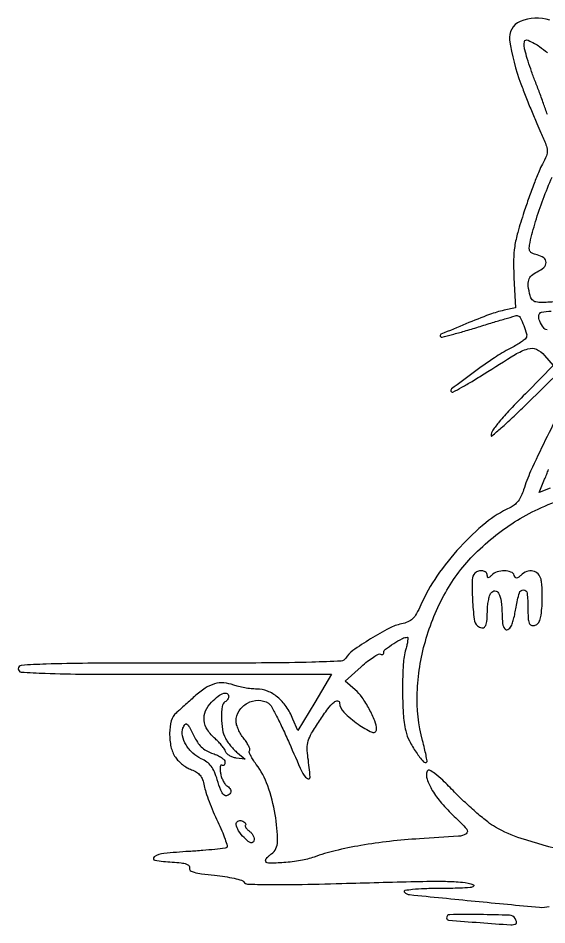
# Model space of a CAD drawing. Extents: x 0 to 434, y 12 to 280.
# Drawn here: x 0 to 143.1, y 22.2 to 267.4 of the extents above; entities that cross this region are included whole.
import ezdxf

# ---------------------------------------------------------------- set-up
doc = ezdxf.new("R2010")
doc.units = 0

msp = doc.modelspace()

# ---------------------------------------------------------------- linework, layer by layer
for points in [[(143.919198, 266.909195, 0.17741), (135.897898, 266.530014, 0.341597), (133.048949, 261.484912, 0.053892), (136.082935, 249.699401, 0.003715), (137.431872, 246.191106, 0.002966), (138.936557, 242.428618, 0.002998), (140.371177, 238.961849, 0.00757), (141.468167, 236.461852, -0.010066), (142.883215, 233.192756, -0.084258), (143.233764, 231.627019, -0.112774), (142.988837, 230.220952, -0.023925), (141.911731, 227.961852, 0.025413), (140.997393, 226.02936, 0.006069), (139.682024, 222.726294, 0.006222), (138.262879, 218.890945, 0.006119), (136.931378, 215, 0.009955), (135.241984, 209.491222, 0.031495), (134.420257, 205.722694, 0.035331), (134.127222, 202.116847, 0.015204), (134.223534, 197.289625), (134.637309, 189.07925), (131.568655, 188.433208, 0.037393), (127.634392, 187.292304, 0.008697), (121.225651, 184.774133, 0.002772), (114.468085, 181.9383, 0.531244), (114.34809, 181.318577, 0.26144), (114.750978, 181.205352, 0.003009), (117.548875, 181.900384, 0.008213), (120.816846, 182.790509, 0.005152), (124.610122, 183.933454, -0.001705), (128.415513, 185.108723, -0.002609), (131.723531, 186.099202, -0.000901), (134.584159, 186.933892, -0.070643), (135.049728, 187, -0.277783), (135.873163, 186.504274, -0.028067), (136.869334, 184.337147, -0.029638), (137.615597, 182.050764, -0.205264), (137.444856, 180.910774, -0.094458), (137.012858, 180.43949, -0.014026), (135.953208, 179.694998, -0.015373), (134.63451, 178.879837, -0.012694), (133.182151, 178.091055, 0.030062), (128.950122, 175.59861, 0.010674), (123.205538, 171.55184, 0.003401), (117.341966, 167.16922, 0.454855), (117.287843, 166.378824, 0.328609), (117.690572, 166.317788, 0.004218), (120.08562, 167.60455, 0.010223), (122.893323, 169.219188, 0.006288), (126.135031, 171.228668, -0.005131), (134.536387, 176.463476, -0.062288), (137.993997, 178.018133, -0.181119), (140.27743, 177.88046, -0.110102), (142.476561, 176.250299), (144.857704, 173.5), (137.947499, 166.5, 0.00451), (133.118164, 161.518842, 0.016908), (130.222978, 158.264703, 0.023543), (128.491481, 155.968975, 0.142221), (128.031803, 154.56578, 0.652736), (128.279768, 154.446539, 0.003972), (130.780387, 156.623453, 0.008265), (133.816489, 159.400027, 0.004582), (137.433343, 162.882509), (146.866685, 172.133457)], [(143.277068, 241.377487, 0.002733), (142.208739, 244.388897, 0.002711), (141.001127, 247.678787, 0.003206), (139.822458, 250.776031, -0.008477), (138.741779, 253.708407, -0.010189), (137.829097, 256.502125, -0.009005), (137.153423, 258.875286, -0.064933), (137, 260.051711, -0.036642), (137.083204, 261.185532, -0.316064), (137.413425, 261.533831, -0.161806), (138.049392, 261.456467, -0.010326), (139.75, 260.608528, -0.036347), (141.162369, 259.731192, -0.00933), (143.307812, 258.109775, -0.009451)], [(145.986206, 190.7669, -0.006734), (141.862967, 190.527648, -0.065225), (140.121073, 190.677423, -0.167181), (139.183555, 191.248791, -0.107897), (138.593869, 192.389259, -0.031879), (138.082467, 194.931654, -0.106148), (138.212348, 196.620847, -0.140587), (138.987214, 197.836195, -0.074221), (140.5, 198.818046, 0.076907), (142.305333, 200.003526, 0.212924), (142.906598, 201.362088, 0.241551), (142.272826, 202.588592, 0.093755), (140.486575, 203.414013, -0.041045), (139.168952, 203.862314, -0.162229), (138.540421, 204.426666, -0.1508), (138.35085, 205.281846, -0.033993), (138.574846, 206.772421, -0.01993), (140.056277, 212.409846, -0.01488), (142.118392, 218.497851, -0.014873), (144.540519, 224.456446, -0.019827)], [(143.169151, 183.174293, -0.212359), (142.188629, 183.750237, -0.048457), (141.201771, 185.456506, -0.135622), (140.946964, 187.056526, -0.322115), (141.712426, 187.903459, -0.052537), (144.259141, 188.178718, -0.002028)], [(146.912504, 161.51008, 0.007182), (142.710152, 153.286588, 0.00758), (138.740832, 144.918244, 0.034174), (136.838527, 139.855389, -0.040174), (136.201645, 138.220162, -0.050907), (135.349868, 136.841522, -0.055621), (134.312053, 135.76326, -0.067288), (133.122383, 135.019036, 0.066084), (126.57456, 130.944709, 0.034916), (119.615848, 124.352056, 0.034243), (113.383692, 116.552288, 0.047338), (109.004542, 108.743173, -0.022875), (107.835268, 106.396223, -0.071991), (106.770753, 105.000828, -0.091544), (105.508093, 104.150295, -0.053272), (103.759324, 103.602112, 0.071753), (100.49336, 102.444676, 0.016766), (95.43063, 99.56359, 0.014843), (90.587551, 96.38651, 0.106896), (88.70031, 94.350692, -0.251696), (87.421533, 93.57878, -0.004941), (79.523087, 93.262232, -0.006451), (67.295279, 93.051011, -0.001093), (43.95031, 93, 0.000904), (18.873243, 92.95465, 0.007625), (7.575052, 92.741468, 0.008121), (0.844047, 92.402219, 0.394839), (0, 91.5, 0.393858), (0.838594, 90.600555, 0.008663), (7.320647, 90.258839, 0.007896), (18.234203, 90.04545, 0.000939), (42.423884, 90), (84.847768, 90), (80.277331, 82.395908), (75.706893, 74.791816), (74.403766, 77.891043, 0.051938), (72.55871, 81.253922, 0.06851), (70.197423, 83.827545, 0.077312), (67.486612, 85.442464, 0.096033), (64.610554, 86, -0.024952), (63.075474, 86.076654, -0.016836), (61.337084, 86.310041, -0.016986), (59.667144, 86.650459, -0.032075), (58.354133, 87.055459, 0.071015), (55.681685, 87.657362, 0.090373), (53.171426, 87.404176, 0.076713), (50.61222, 86.218357, 0.037549), (47.770166, 84.003082, -0.001047), (46.389829, 82.755156, -0.000925), (44.946549, 81.460631, -0.000929), (43.641877, 80.299131, -0.002832), (42.75, 79.517073, 0.15335), (41.471579, 77.442377, 0.058204), (41.020088, 74.03244, 0.056517), (41.376475, 70.390748, 0.092657), (42.565984, 67.53964, 0.051727), (43.36946, 66.552934, 0.031889), (44.495781, 65.564521, 0.031766), (45.748133, 64.720534, 0.048555), (46.936464, 64.171993, -0.054363), (48.29906, 63.523758, -0.086981), (49.259994, 62.670369, -0.080629), (49.919611, 61.491596, -0.040865), (50.370424, 59.84717, 0.033231), (50.811455, 58.136554, 0.010048), (51.7035, 55.605586, 0.010018), (52.820495, 52.800758, 0.010741), (54.024628, 50.108017, -0.009454), (55.145236, 47.619266, -0.014841), (56.003294, 45.436123, -0.008877), (56.61966, 43.619221, -0.280719), (56.513004, 43.17967, -0.167856), (56.038849, 42.948995, -0.003188), (53.273565, 42.63294, -0.007373), (50.00933, 42.329549, -0.004824), (46.23832, 42.071653, 0.011512), (39.476043, 41.518233, 0.115378), (36.816047, 40.59396, 0.690037), (36.995077, 39.716992, 0.025923), (41.699237, 39.199501, -0.013069), (44.154985, 38.993057, -0.054668), (45.600295, 38.671024, -0.13164), (46.29036, 38.208753, -0.278157), (46.399139, 37.597756, 0.338326), (46.589517, 36.950506, 0.087176), (47.631448, 36.436431, 0.038969), (49.668525, 36.009624, 0.00899), (53.157102, 35.622016, -0.013474), (55.987733, 35.281793, -0.018973), (58.486666, 34.815418, -0.015464), (60.486212, 34.297658, -0.185309), (61.109199, 33.823313, 0.249864), (62.067968, 33.264742, 0.005673), (67.535744, 33.119956, 0.008468), (75.330842, 33.134049, 0.002302), (87.651999, 33.421762, -0.000836), (107.559983, 33.945047, -0.008826), (115.69202, 34.001607, -0.021399), (120.293216, 33.755256, -0.071515), (123.22278, 33.041231, -0.609352), (123.259885, 32.649349, -0.115102), (122.358262, 32.32892, -0.022125), (119.545565, 32.137271, -0.0045), (114.55, 32.063386, 0.006426), (110.026939, 31.979062, 0.016899), (106.790539, 31.767463, 0.02), (104.673426, 31.471105, 0.608774), (104.55, 31.069301, 0.170277), (105.970963, 30.404126, 0.00068), (123.756544, 28.635109, 0.001134), (141.100729, 26.973524, 0.093361), (143.769209, 27.222256, -0.101523)], [(144.027157, 140.316352), (141.054314, 139.19423), (142.527157, 142.719239, 0.004099), (143.09144, 144.101505, 0.005866), (143.567352, 145.337114, 0.003346)], [(148.154815, 42.162263, -0.01363), (136.195154, 45.579369, -0.054498), (129.23257, 48.642427, -0.035074), (127.134483, 50.057737, -0.011104), (124.209934, 52.450804, -0.011027), (121.057976, 55.271788, -0.012041), (118.126795, 58.149403, 0.007983), (114.934231, 61.334922, 0.029754), (112.780635, 63.181652, 0.056131), (111.373236, 64.019948, 0.431498), (110.737753, 63.758978, 0.176914), (110.703194, 61.626413, 0.051501), (112.115657, 58.601946, 0.042484), (114.619015, 55.130308, 0.027286), (118.057349, 51.543126, -0.021882), (121.421635, 48.108245, -0.462222), (121.252103, 46.857134, -0.125807), (119.172602, 46.168309, -0.002836), (108.622161, 45.493222, 0.013517), (100.573279, 44.805322, 0.014687), (92.794601, 43.695946, 0.015744), (85.789436, 42.257533, 0.027678), (80.124273, 40.570991, -0.043493), (76.468894, 39.607344, -0.025003), (71.943285, 39.057826, -0.016638), (67.742966, 38.899973, -0.415471), (67, 39.639757, -0.149565), (67.097638, 39.958861, -0.03141), (67.458146, 40.426591, -0.030323), (67.962571, 40.936405, -0.024683), (68.559646, 41.419956, 0.241372), (70.220365, 44.724076, 0.040036), (69.574851, 52.043047, 0.042464), (67.557557, 59.849714, 0.077759), (64.454274, 65.626579, -0.019158), (63.588238, 66.866085, -0.029791), (62.949688, 68.002386, -0.029732), (62.566156, 68.92762, -0.287261), (62.65725, 69.323917, 0.277019), (62.752742, 69.705989, 0.036708), (62.43936, 70.516474, 0.034005), (61.882646, 71.510998, 0.022057), (61.114004, 72.582196, -0.03246), (60.304908, 73.760751, -0.028993), (59.620989, 75.078451, -0.030147), (59.146611, 76.336809, -0.075199), (59, 77.306118, -0.143774), (59.817569, 80.090583, -0.124441), (62.048314, 82.177104, -0.124633), (64.999687, 82.950891, -0.144452), (67.783636, 82.154882, -0.125299), (68.465518, 81.4318, -0.006891), (69.951667, 78.665589, -0.01033), (71.623108, 75.279774, -0.007343), (73.361612, 71.420195, 0.005123), (76.807861, 63.677722, 0.118656), (78.287793, 61.791316, 0.655204), (79.060366, 62.204085, 0.017228), (78.465419, 67.382034, -0.033573), (78.250324, 70.007966, -0.07861), (78.528903, 71.952597, -0.059022), (79.451424, 74.034619, -0.012783), (81.547074, 77.373048, -0.013345), (83.847351, 80.644577, -0.051109), (85.527575, 82.478704, -0.2041), (86.496243, 82.804409, -0.38024), (87.029313, 82.25, 0.19304), (88.147479, 79.749168, 0.036553), (92.058003, 76.482834, 0.049218), (95.801441, 74.317315, 0.545293), (97, 75.089536, 0.096054), (96.56008, 77.358375, 0.027793), (95.037899, 80.60337, 0.028706), (93.10369, 83.746994, 0.065668), (91.230666, 85.797793), (88.5, 88.095585), (92.865013, 92.035727, -0.015916), (94.601821, 93.505928, -0.024215), (96.207769, 94.657786, -0.021132), (97.550183, 95.447085, -0.266783), (98.115013, 95.428918, 0.09384), (98.452684, 95.299328, 0.172131), (98.740035, 95.346176, 0.17352), (98.932076, 95.563093, 0.095546), (99, 95.915303, -0.238558), (99.419912, 96.745322, -0.016159), (101.670162, 98.290613, -0.020481), (104.016946, 99.660862, -0.122489), (105.380534, 100, -0.431677), (105.525251, 99.846444, -0.019681), (105.446187, 99.047252, -0.022476), (105.252571, 98.000553, -0.012862), (104.930194, 96.756602, 0.055609), (104.242101, 92.704248, 0.014389), (104.054285, 86.073447, 0.015037), (104.260102, 79.334315, 0.041878), (104.940345, 74.653345, 0.061509), (105.915659, 71.988755, 0.031143), (107.743486, 68.911712, 0.02535), (109.693744, 66.34077, 0.439555), (110.633779, 66.300446, 0.246992), (110.713984, 66.558712, 0.003952), (110.41408, 68.109031, 0.009343), (110.010211, 69.934998, 0.005933), (109.475038, 72.046503, -0.074742), (108.034935, 84.980235, -0.059087), (110.229481, 98.901375, -0.058624), (115.651822, 112.036449, -0.070696), (123.721182, 122.656132, -0.027408), (129.303636, 127.602535, -0.031606), (135.144316, 131.659253, -0.030394), (141.646172, 135.069904, -0.022251), (149.222539, 138.077058, 0.010703)]]:
    msp.add_lwpolyline(points, format="xyb")
for points in [[(123.666667, 117.333333, 0.195625), (122.908722, 115.535756, 0.015045), (123.001959, 110.18673, 0.015065), (123.416895, 104.853393, 0.194991), (124.342009, 103.131121, 0.117228), (125.524083, 102.546444, 0.304378), (126.369269, 102.869401, 0.129541), (126.875462, 104.225646, 0.023829), (127.015313, 106.916667, -0.024271), (127.093638, 108.398576, -0.02323), (127.315379, 109.888021, -0.023895), (127.634769, 111.181829, -0.072904), (128.015313, 112, -0.257573), (129.071259, 112.55742, -0.275581), (130.056106, 111.945046, -0.087827), (130.761929, 109.67527, -0.030679), (130.984687, 106.25, 0.031069), (131.153042, 103.691998, 0.132442), (131.731648, 102.289134, 0.365462), (132.55324, 102.109297, 0.133776), (133.490506, 102.984639, 0.065899), (133.767657, 103.601994, 0.009963), (134.130242, 104.909907, 0.011024), (134.495529, 106.480899, 0.009333), (134.813784, 108.156059, -0.027102), (135.68794, 112.005946, -0.347879), (136.809025, 112.812683, -0.368815), (137.782567, 111.901213, -0.027917), (138, 108.010009, 0.010322), (138.058579, 105.172758, 0.076824), (138.318731, 103.853069, 0.208254), (138.860844, 103.281118, 0.148374), (139.75, 103.18567, 0.145098), (140.600931, 103.624192, 0.108655), (141.191025, 104.504937, 0.061134), (141.576143, 106.002386, 0.016572), (141.812295, 108.442724, 0.01298), (141.889139, 110.498081, 0.012138), (141.862082, 112.601223, 0.01221), (141.747118, 114.46643, 0.040003), (141.543243, 115.683729, 0.127538), (140.735102, 117.164389, 0.157509), (139.366182, 117.921193, 0.141531), (137.695305, 117.772737, 0.096919), (136.075, 116.75, -0.026382), (135.3676, 116.149887, -0.164145), (134.923333, 116, -0.247772), (134.586056, 116.178067, -0.062037), (134.291667, 116.75, 0.221675), (133.394177, 117.643295, 0.084841), (131.61719, 117.962035, 0.076985), (129.650473, 117.673923, 0.12217), (128.2, 116.8, -0.018208), (127.578624, 116.222304, -0.180052), (127.25, 116.1, -0.354955), (127.056215, 116.257401, -0.051663), (127, 116.8, 0.221461), (126.650837, 117.549655, 0.13592), (125.748038, 117.962429, 0.111164), (124.607685, 117.890763, 0.125964)], [(57, 84.059017, -0.089642), (56.926698, 83.653442, -0.053229), (56.70625, 83.2129, -0.051032), (56.382515, 82.806203, -0.06081), (56, 82.5, 0.225948), (55.20669, 81.269892, 0.035084), (55.033478, 78.297955, 0.038583), (55.319401, 75.095626, 0.076789), (56.11704, 72.684259, 0.035148), (56.698096, 71.721465, 0.019398), (57.532506, 70.62852, 0.019259), (58.468707, 69.581041, 0.029195), (59.36704, 68.753255), (61.5, 67.00651), (59.052803, 67.344846, -0.049872), (58.084577, 67.578756, -0.052145), (57.197156, 67.997516, -0.057859), (56.515446, 68.527346, -0.124636), (56.172196, 69.091591, 0.072946), (55.85053, 69.767527, 0.022769), (55.18234, 70.67378, 0.022218), (54.333918, 71.630858, 0.022817), (53.411093, 72.5, -0.071969), (51.278374, 74.945011, -0.117593), (50.366869, 77.52604, -0.128378), (50.752592, 80.078459, -0.0953), (52.358768, 82.449677, -0.029965), (54.166845, 84.053119, -0.083141), (55.653363, 84.864579, -0.214152), (56.575412, 84.783084, -0.271573)], [(47.837545, 72.829122, 0.043689), (48.769616, 71.310458, 0.053957), (49.895569, 70.091112, 0.055792), (51.222343, 69.171836, 0.052083), (52.75, 68.543203, -0.035937), (53.99405, 68.07756, -0.046964), (55.045313, 67.470251, -0.055025), (55.774926, 66.820382, -0.185381), (56, 66.234186, -0.06503), (55.93742, 65.755057, -0.137035), (55.748684, 65.434502, -0.191365), (55.469184, 65.320221, -0.141828), (55.144457, 65.410721, 0.367734), (54.866762, 65.368411, 0.139541), (54.687519, 64.985231, 0.060179), (54.657198, 64.228225, 0.025538), (54.790325, 63.219738, 0.039134), (55.083752, 62.119117, 0.037443), (55.548401, 61.060556, 0.039814), (56.103465, 60.190868, 0.097825), (56.6669, 59.68854, -0.067501), (57.149149, 59.308127, -0.085618), (57.467721, 58.83975, -0.101912), (57.576898, 58.359074, -0.144441), (57.462015, 57.93854, -0.15426), (56.588384, 57.185933, -0.303649), (55.725908, 57.346974, -0.107042), (54.851955, 58.671276, -0.02074), (53.921367, 61.400747, 0.028246), (53.134252, 63.600776, 0.062267), (52.241982, 65.143251, 0.0731), (51.099765, 66.264305, 0.053787), (49.560991, 67.150747, -0.083324), (47.269912, 68.656485, -0.071488), (45.452921, 70.901719, -0.078018), (44.46968, 73.349836, -0.149243), (44.616706, 75.443535, -0.071676), (45.169468, 76.432868, -0.422799), (45.698933, 76.495724, -0.100734), (46.371898, 75.677279, -0.006057)], [(61.558672, 49.225338, 0.262569), (61.477801, 48.935223, 0.081852), (61.662544, 48.504322, 0.057761), (62.069915, 48.004425, 0.03508), (62.653144, 47.511677, -0.06293), (63.239718, 46.957434, -0.063887), (63.666504, 46.27736, -0.070294), (63.876506, 45.579946, -0.119025), (63.8251, 44.9753, -0.150253), (63.478788, 44.490233, -0.244676), (62.991776, 44.405344, -0.100573), (62.279172, 44.801912, -0.019278), (61.1875, 45.8125, -0.051313), (59.684595, 47.660171, -0.11022), (59.039842, 49.369102, -0.30076), (59.457281, 50.248733, -0.231457), (60.543128, 50.345077, -0.039946), (61.096942, 50.080106, -0.077165), (61.477984, 49.77189, -0.130962), (61.631532, 49.474195, -0.25565)], [(116, 24.099498, 0.389348), (116.532682, 23.519128, 0.001968), (125.044699, 22.822144, 0.00305), (133.352215, 22.225771, 0.166294), (134.850136, 22.630683, 0.246421), (134.938945, 22.795591, 0.060996), (134.903793, 23.110832, 0.048316), (134.76809, 23.507726, 0.031903), (134.541119, 23.933469, 0.250568), (133.027488, 24.812614, 0.006554), (124.968756, 24.990437, 0.005732), (116.858513, 24.970091, 0.410127)]]:
    msp.add_lwpolyline(points, format="xyb", close=True)

doc.saveas('drawing.dxf')
